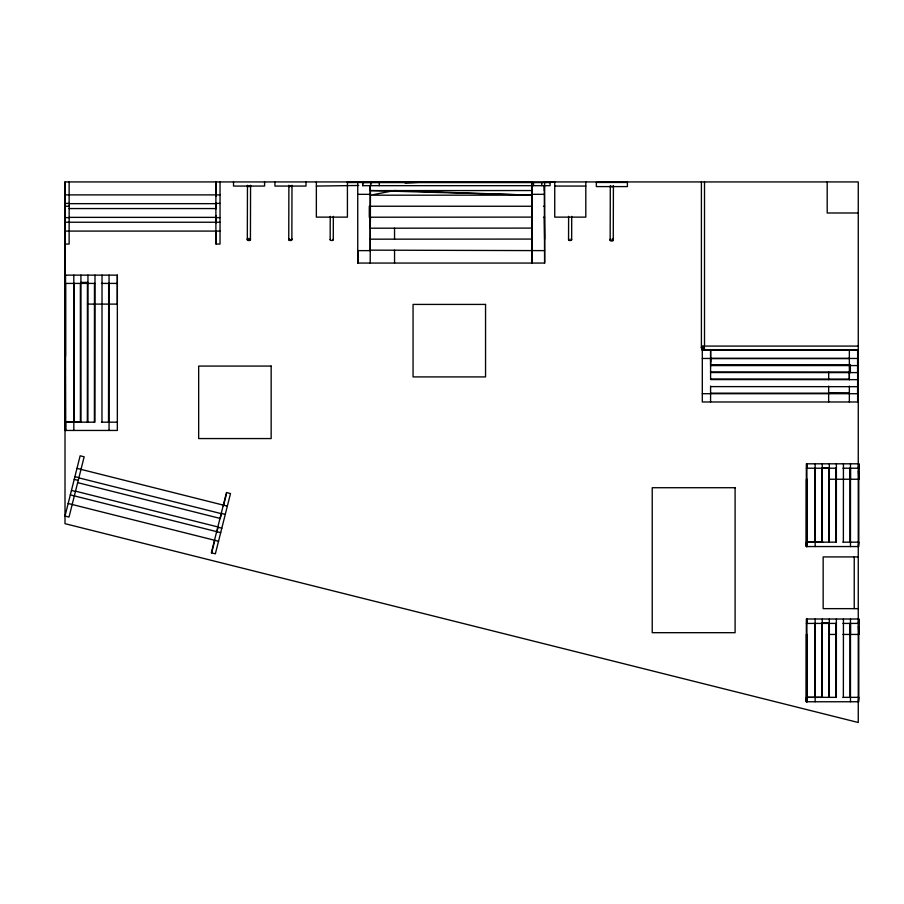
<?xml version="1.0" encoding="UTF-8"?>
<svg xmlns="http://www.w3.org/2000/svg" width="904" height="904" viewBox="0 0 904 904"><rect width="100%" height="100%" fill="white"/><g stroke="black" fill="none" stroke-linecap="round" stroke-linejoin="round"><path stroke-width="1.36" d="M65.009 181.93L65.009 523.665L858.258 722.499L858.258 181.93L65.009 181.93L64.998 430.451L117.339 430.451L117.339 275.132L65.009 275.132L65.54 430.451L65.54 275.132M73.823 430.451L73.812 275.132M87.428 283.415L87.349 422.168L94.931 422.179L94.999 275.132M94.389 422.179L94.468 283.415M101.96 422.179L102.028 275.132M117.339 275.132L117.339 304.117L109.056 304.117L109.056 283.415M370.448 250.623L357.758 250.623L357.781 263.064L544.637 263.064L544.626 182.258M357.758 250.623L357.758 263.053L357.735 181.896L347.418 181.93L347.418 217.129L316.355 217.129L316.355 181.93M370.188 250.431L370.165 185.286L370.188 190.608L531.936 190.541L531.981 263.064L531.947 190.156L531.936 213.48M394.551 263.053L394.551 250.137M370.199 250.148L544.615 250.623M531.936 206.259L369.284 206.248L369.284 217.22L531.97 217.107L531.947 195.207L528.964 194.835M544.626 263.064L544.344 185.297M710.589 386.076L710.578 401.986M710.601 366.086L710.612 357.927L710.589 372.527L850.359 372.606L850.359 365.566M806.368 634.427L806.345 701.753L858.8 701.753L858.766 619.003L806.357 619.003L806.345 701.753L806.368 697.334L815.114 697.334L815.148 619.003M806.368 479.233L806.345 546.558L858.8 546.558L858.766 463.808L806.357 463.808L806.345 546.558L806.368 542.14L815.114 542.14L815.148 463.808M806.865 634.427L806.888 701.753L806.865 697.334L807.826 697.334M806.865 619.003L806.888 701.753L806.854 697.334L822.312 697.334L822.267 619.003M806.865 479.233L806.888 546.558L806.865 542.14L807.826 542.14M806.865 463.808L806.888 546.558L806.854 542.14L822.312 542.14L822.267 463.808M806.899 701.753L806.899 634.427M806.899 623.41L806.899 619.003M806.899 546.558L806.899 479.233M806.899 468.215L806.899 463.808M815.159 701.753L815.182 623.41L815.171 634.427M815.159 546.558L815.159 468.215M828.663 386.132L828.652 401.986M849.353 357.95L849.353 379.646L849.353 372.064L850.359 372.052L710.601 372.007L710.589 379.578L828.663 379.646L828.674 372.052M828.821 623.41L828.742 697.346L836.347 697.346L836.381 619.003M822.278 697.334L829.25 697.346L829.318 622.879L822.278 622.879M829.352 467.684L829.25 542.151L822.278 542.14M829.284 697.346L829.352 623.41M835.804 697.346L835.884 623.41M835.804 542.151L835.884 468.215M843.364 542.151L843.432 463.808M843.364 697.346L843.432 619.003M849.353 386.132L849.353 401.986M849.975 623.41L849.963 697.334M849.975 468.215L849.963 542.14M858.371 622.314L858.8 619.003L858.766 634.438L850.472 634.438L850.472 623.41M858.371 467.119L858.8 463.808L858.766 479.244L850.472 479.244L850.472 468.215M857.636 357.927L857.636 393.703L702.306 393.703M247.323 239.763L247.459 185.297M250.431 239.741L250.566 185.275M288.749 239.763L288.885 185.297M291.856 239.741L291.992 185.275M330.163 239.763L330.231 216.361M333.271 239.741L333.339 216.338M531.947 183.196L531.959 181.93L531.914 194.315L544.366 194.337M568.548 239.763L568.616 216.361M571.656 239.741L571.723 216.338M610.166 240.283L610.302 185.817A1.548 0.78 0.2 0 0 611.884 186.586A1.548 0.78 0.2 0 0 613.409 185.795L613.274 240.261M710.601 358.425L710.612 349.667L702.318 349.656L702.306 401.986L857.636 401.986L857.647 386.132M828.821 468.215L828.742 542.151L836.347 542.151L836.381 463.808M822.278 467.684L829.318 468.215L829.318 463.808M108.661 283.415L108.514 422.179M858.371 545.462L858.8 542.151L842.856 542.151M858.224 701.753L858.8 697.346L842.856 697.346M80.998 469.379L69.02 517.065L65.009 516.06L80.14 455.797L84.162 456.802L81.077 469.063M211.649 552.886L214.745 540.569M216.802 532.343L218.18 526.874M220.248 518.647L221.627 513.178M223.344 506.319L226.441 494.002M544.332 190.608L544.366 185.173M358.673 185.478L316.355 186.066M405.071 183.037L426.157 181.93L347.418 182.574M347.418 181.93L370.211 181.93M65.947 422.145L65.009 422.157L73.778 422.168M370.448 182.269L531.947 182.258M554.74 186.066L585.803 186.066M357.758 194.337L370.188 194.337M65.009 194.891L220.034 194.891M65.009 203.411L69.145 203.411M215.898 203.411L220.034 203.411M69.145 203.66L215.898 203.66M65.009 206.248L69.145 206.248M543.462 206.248L544.626 206.248M69.145 208.564L215.898 208.564M858.258 212.994L827.194 212.994L827.194 181.93M69.145 217.367L215.898 217.367M370.448 217.22L370.199 228.203L531.97 228.102M543.462 217.22L544.626 217.22M65.009 217.627L69.145 217.627M215.898 217.627L220.034 217.627M65.009 222.237L220.034 222.237M65.009 231.085L220.034 231.085M370.199 239.176L531.981 239.074M544.626 239.176L544.366 217.22M65.009 244.057L69.145 244.057L69.145 231.413M80.919 282.41L87.948 282.41L87.88 422.168L65.54 422.145L65.529 430.451M65.02 283.415L94.999 283.415M101.485 283.415L117.339 283.415M102.028 304.106L87.405 304.094M858.258 346.085L704.51 346.085L704.51 181.93M701.402 347.724L704.306 347.724M702.318 349.656L857.647 349.656L857.636 372.595L849.353 372.595M857.636 350.187L702.306 350.187L710.612 350.187L710.612 361.973M702.306 358.47L857.636 358.459M710.612 358.47L849.353 358.492L849.353 349.667M710.612 365.578L857.636 365.566M710.589 379.047L849.353 379.104M828.663 379.646L857.636 379.646M710.589 386.607L857.636 386.675M710.578 393.172L849.353 393.161M76.795 422.157L80.931 422.145L80.919 275.132M77.326 422.157L73.28 422.157L81.439 422.168M117.339 422.179L101.429 422.179M806.368 468.215L836.403 468.215M842.923 468.215L858.8 468.215M828.81 479.244L850.506 479.244M814.651 542.14L822.832 542.14M858.258 556.92L823.16 556.92L823.16 608.641L858.258 608.641M806.368 623.41L836.403 623.41M842.923 623.41L858.8 623.41M828.81 634.438L836.403 634.438M842.923 634.438L850.506 634.438M814.651 697.334L822.832 697.334M370.199 263.064L370.448 190.541L531.947 195.174L370.448 195.196L394.517 190.552L531.947 195.174L519.02 194.801M101.485 304.106L109.056 304.117M544.377 181.93L554.74 181.93L554.74 217.129L585.803 217.129L585.803 181.93M454.305 181.919L455.661 181.93M828.652 393.161L849.353 393.308M76.987 468.362L227.345 506.138M74.908 476.634L78.919 477.651M221.254 513.393L225.265 514.41M78.863 477.877L221.197 513.63M74.218 479.38L78.23 480.386M77.665 482.646L220 518.387M75.529 491.177L217.853 526.93M71.45 490.42L75.461 491.426M217.785 527.179L221.808 528.185M70.32 494.883L220.689 532.659M68.162 503.483L218.531 541.247M858.371 470.973L858.8 479.244M858.371 626.167L858.8 634.438M531.947 250.137L531.981 263.053M710.623 349.656L710.612 350.594M531.665 185.218L531.665 190.518M394.539 228.203L394.539 239.176M854.235 556.92L854.235 608.641M850.472 463.808L850.472 546.558M850.472 619.003L850.472 701.753M829.318 619.003L829.318 623.41M821.759 467.684L821.781 542.14M821.759 623.41L821.781 697.334M702.95 346.288L702.95 349.193M701.402 181.93L701.402 347.633M541.801 182.574L541.801 185.67M533.518 182.574L533.518 185.67M379.273 182.574L379.273 185.67M370.945 182.574L370.945 185.67M362.673 182.574L362.673 185.67M306.004 181.93L306.004 186.066L274.929 186.066L274.929 181.93M264.578 181.93L264.578 186.066L233.514 186.066L233.514 181.93M220.034 181.93L220.034 244.057L215.898 244.057L215.898 231.413M216.203 181.93L216.203 196.044M216.203 203.106L216.203 208.756M216.203 215.819L216.203 222.881M216.203 231.345L216.203 244.057M215.898 181.93L215.898 231.085M109.056 275.132L109.056 430.451M87.948 275.132L87.948 283.415M80.377 283.415L80.4 422.145M73.834 283.415L73.823 422.157M69.145 181.93L69.145 231.085M65.54 283.415L65.54 356.289M250.51 185.851A1.548 0.78 0.2 0 1 249.82 186.732M248.261 186.744A1.548 0.78 0.2 0 1 247.662 185.682M249.956 239.187A1.548 0.78 0.2 0 1 249.899 240.34A1.548 0.78 0.2 0 1 247.617 240.204A1.548 0.78 0.2 0 1 248.08 239.074M291.935 185.851A1.548 0.78 0.2 0 1 291.563 186.608M289.687 186.744A1.548 0.78 0.2 0 1 289.088 185.682M291.63 239.345A1.548 0.78 0.2 0 1 291.099 240.419A1.548 0.78 0.2 0 1 288.964 240.148A1.548 0.78 0.2 0 1 289.495 239.074M291.551 185.828A1.548 0.78 0.2 0 1 289.359 185.851M291.63 238.566A1.548 0.78 0.2 0 1 290.523 239.741A1.548 0.78 0.2 0 1 288.783 238.78M333.056 239.345A1.548 0.78 0.2 0 1 331.745 240.532A1.548 0.78 0.2 0 1 330.367 239.368M612.46 238.814A1.548 0.78 0.2 0 1 613.002 239.933A1.548 0.78 0.2 0 1 610.731 240.102A1.548 0.78 0.2 0 1 610.596 238.95M610.528 186.981A1.548 0.78 0.2 0 1 610.742 186.043M613.353 186.371A1.548 0.78 0.2 0 1 613.364 186.778M612.471 239.594A1.548 0.78 0.2 0 1 613.002 240.713A1.548 0.78 0.2 0 1 610.742 240.882A1.548 0.78 0.2 0 1 610.596 239.729M570.853 239.063A1.548 0.78 0.2 0 1 571.396 240.193A1.548 0.78 0.2 0 1 569.124 240.351A1.548 0.78 0.2 0 1 568.989 239.21M249.956 238.407A1.548 0.78 0.2 0 1 249.888 239.56A1.548 0.78 0.2 0 1 247.617 239.424A1.548 0.78 0.2 0 1 248.069 238.294M250.137 185.828A1.548 0.78 0.2 0 1 247.933 185.851M226.486 492.556L211.344 552.819L215.367 553.824L230.509 493.561L226.486 492.556M627.421 182.45L596.346 182.45L596.346 186.586L627.421 186.586L627.421 182.45M550.095 182.574L362.651 182.574L362.651 185.67L550.095 185.67L550.095 182.574M485.55 304.422L413.06 304.422L413.06 376.911L485.55 376.911L485.55 304.422M850.359 365.024L710.623 365.035L850.359 365.035M271.155 366.075L198.665 366.075L198.665 438.564L271.155 438.564L271.155 366.075M735.099 487.719L652.225 487.719L652.225 632.687L735.099 632.687L735.099 487.719M701.854 348.741A1.548 1.548 0 0 0 704.453 348.04A1.548 1.548 0 0 0 702.555 346.142A1.548 1.548 0 0 0 701.854 348.741"/></g></svg>
